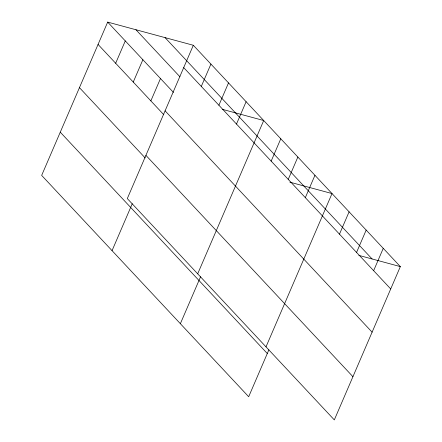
<?xml version="1.0" encoding="UTF-8"?>
<svg xmlns="http://www.w3.org/2000/svg" width="442" height="442" viewBox="0 0 442 442"><rect width="100%" height="100%" fill="white"/><g stroke="black" fill="none" stroke-linecap="round" stroke-linejoin="round"><path stroke-width="0.66" d="M193.32 45.272L127.302 198.568L334.318 419.9L400.336 266.603L193.32 45.272L107.682 22.1L41.664 175.397L248.68 396.728L268.891 349.804M115.66 63.25L125.279 40.913M133.257 82.063L142.877 59.725M150.855 100.875L160.474 78.538M112.047 250.653L132.257 203.723M201.298 86.422L210.917 64.084M218.895 105.235L228.514 82.897M236.492 124.047L246.111 101.71M197.685 273.819L263.708 120.522L222.21 109.296M180.364 323.688L200.574 276.764M271.167 161.12L280.786 138.782M288.245 179.38L297.864 157.043M305.323 197.64L314.942 175.303M266.001 346.859L332.019 193.563L289.864 182.159M339.478 234.161L349.097 211.823M356.561 252.421L366.18 230.083M373.639 270.681L383.258 248.343M358.843 255.377L400.336 266.603M165.059 37.625L372.076 258.957M183.701 67.609L390.717 288.941M135.943 29.747L179.933 76.781M107.682 22.1L173.441 92.4M165.087 110.826L372.103 332.157M98.063 44.438L163.816 114.738M145.915 155.352L352.926 376.683M79.45 87.654L145.208 157.954M60.278 132.18L267.294 353.512"/></g></svg>
